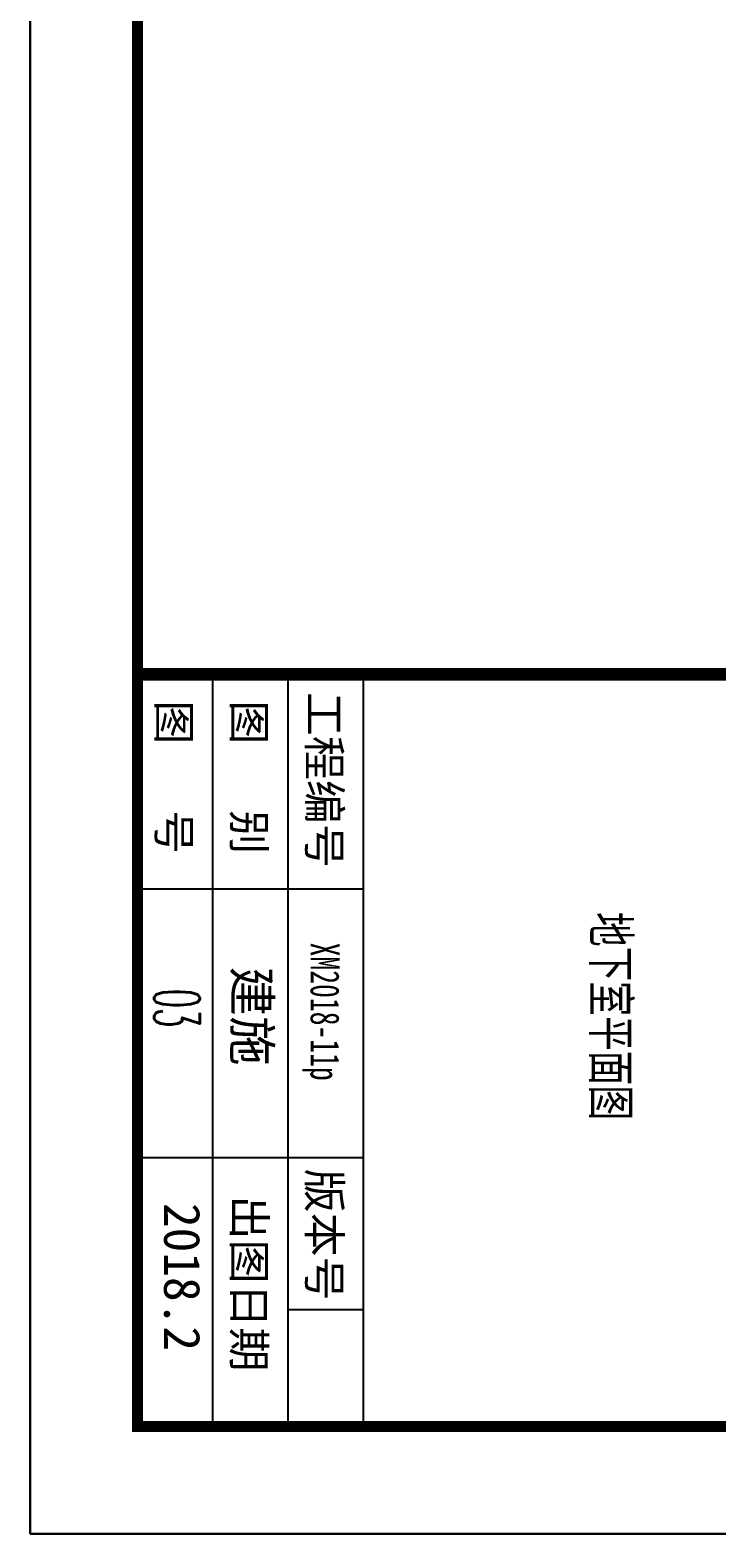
# Model space of a CAD drawing. Extents: x 0 to 2037025, y -2738621 to 0.
# Drawn here: x 958663 to 961860, y -1408313 to -1401315 of the extents above; entities that cross this region are included whole.
import ezdxf

# ---------------------------------------------------------------- set-up
doc = ezdxf.new("R2010")
doc.units = 0
doc.header["$LTSCALE"] = 10
doc.header["$MEASUREMENT"] = 0
for name, color, linetype in [('PUB_TITLE', 4, 'Continuous'), ('图框', 142, 'Continuous'), ('批量导出图层', 1, 'Continuous')]:
    doc.layers.add(name, color=color, linetype=linetype)
doc.styles.add('_TCH_DIM', font='SIMPLEX.shx', dxfattribs={"width": 0.7, "bigfont": 'GBCBIG.shx'})
doc.styles.add('图框字型一', font='')
doc.styles.add('黑体', font='simhei.ttf', dxfattribs={"width": 0.7})
doc.styles.get('图框字型一').set_extended_font_data('SimSun')

# ---------------------------------------------------------------- blocks, each defined once
blk = doc.blocks.new('图框A0')
at = {"layer": '图框'}
for p, q in [((110900, 3100), (117900, 3100)), ((112900, 3100), (112900, 1000)), ((115400, 3100), (115400, 1000)), ((116816, 3100), (116816, 2400)), ((110900, 2400), (117900, 2400)), ((110900, 1700), (117900, 1700))]:
    blk.add_line(p, q, dxfattribs=at)
blk.add_lwpolyline([(0, 0), (0, 84100), (118900, 84100), (118900, 0)], close=True, dxfattribs=at)
at = {"layer": '图框', "const_width": 100}
blk.add_lwpolyline([(2500, 1000), (117900, 1000), (117900, 83100), (2500, 83100)], close=True, dxfattribs=at)
at = {"layer": '图框', "const_width": 120}
blk.add_lwpolyline([(110900, 83100), (110900, 1000)], dxfattribs=at)
at = {"layer": '图框', "style": '图框字型一'}
for s, p in [('工程编号', (111064, 2590)), ('版本号', (115501, 2590)), ('图   别', (111142, 1890)), ('出图日期', (115751, 1890)), ('图   号', (111142, 1190))]:
    blk.add_text(s, height=300, dxfattribs=at).set_placement(p)
blk = doc.blocks.new('A$C16A05140')
at = {"layer": '图框', "style": '图框字型一', "width": 0.7}
blk.add_text('XM2018-11p', height=270, dxfattribs=at).set_placement((-4503, -4488))
at = {"layer": '图框', "style": '图框字型一'}
for s, p in [('建施', (-4280, -5202)), ('2018.2', (-2080, -5852))]:
    blk.add_text(s, height=337.6, dxfattribs=at).set_placement(p)

msp = doc.modelspace()

# ---------------------------------------------------------------- linework, layer by layer
at = {"layer": 'PUB_TITLE'}
msp.add_lwpolyline([(958662.7, -1408312.9), (1000712.7, -1408312.9), (1000712.7, -1348862.9), (958662.7, -1348862.9)], close=True, dxfattribs=at)
at = {"layer": 'PUB_TITLE', "const_width": 50}
msp.add_lwpolyline([(959162.7, -1407812.9), (1000212.7, -1407812.9), (1000212.7, -1350112.9), (959162.7, -1350112.9)], close=True, dxfattribs=at)
at = {"layer": '批量导出图层'}
msp.add_lwpolyline([(958662.7, -1348862.9), (1000712.7, -1348862.9), (1000712.7, -1408312.9), (958662.7, -1408312.9)], close=True, dxfattribs=at)

# ---------------------------------------------------------------- block references
at = {"xscale": 0.5, "yscale": 0.5, "zscale": 0.5, "rotation": 270}
for name, p in [('图框A0', (958662.7, -1348862.9)), ('A$C16A05140', (962212.7, -1407812.9))]:
    msp.add_blockref(name, p, dxfattribs=at)

# ---------------------------------------------------------------- texts
at = {"layer": '图框'}
for s, height, style, width, p in [('地下室平面图', 168.99, '黑体', 0.7, (961283.3, -1405419)), ('03', 212.5, '_TCH_DIM', 0.494118, (959239.8, -1405776.2))]:
    msp.add_text(s, height=height, rotation=270, dxfattribs=dict(at, style=style, width=width)).set_placement(p)

doc.saveas('drawing.dxf')
